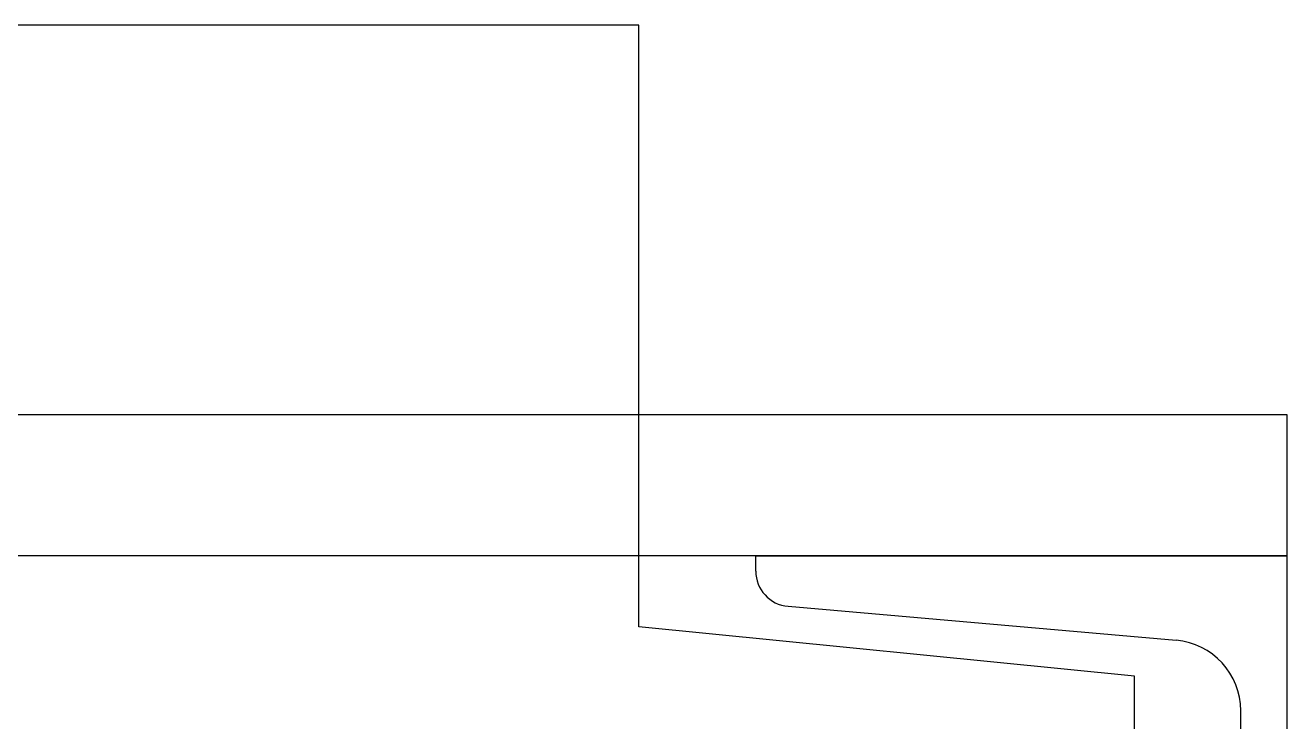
# Model space of a CAD drawing. Header units: millimetres. Extents: x -47382 to 204618, y -51045 to 127155.
# Drawn here: x 139902.3 to 140080.4, y 28423.4 to 28521.9 of the extents above; entities that cross this region are included whole.
import ezdxf

# ---------------------------------------------------------------- set-up
doc = ezdxf.new("R2010")
doc.units = ezdxf.units.MM
doc.header["$LTSCALE"] = 300
doc.header["$MEASUREMENT"] = 0
doc.layers.get('0').update_dxf_attribs({"linetype": 'CONTINUOUS'})
doc.layers.add('A-DETL-PEN8', color=8, linetype='CONTINUOUS')

# ---------------------------------------------------------------- blocks, each defined once
blk = doc.blocks.new('G$C69974227')
at = {"layer": 'A-DETL-PEN8'}
for p, q in [((5058.77, 4065.44, 51500), (5058.77, 4150.44, 51500)), ((2810.27, 4095.44, 51500), (5150.27, 4095.44, 51500)), ((5150.27, 4095.44, 51500), (5150.27, 4075.44, 51500)), ((5150.27, 4075.44, 51500), (2810.27, 4075.44, 51500)), ((5075.27, 4073.3, 51500), (5075.27, 4075.44, 51500)), ((5075.27, 4075.44, 51500), (5150.27, 4075.44, 51500)), ((5150.27, 4075.44, 51500), (5150.27, 3925.44, 51500)), ((5079.83, 4068.32, 51500), (5134.64, 4063.52, 51500)), ((5128.77, 4058.44, 51500), (5058.77, 4065.44, 51500)), ((5143.77, 4000.44, 51500), (5143.77, 4053.56, 51500))]:
    blk.add_line(p, q, dxfattribs=at)
at = {"layer": 'A-DETL-PEN8', "elevation": 51500}
for points in [[(5058.77, 4150.44), (4068.77, 4150.44)], [(5128.77, 3942.44), (5128.77, 4058.44)]]:
    blk.add_lwpolyline(points, dxfattribs=at)
at = {"layer": 'A-DETL-PEN8'}
for centre, radius, start, end in [((5080.27, 4073.3, 51500), 5, 180, 265), ((5133.77, 4053.56, 51500), 10, 0, 85)]:
    blk.add_arc(centre, radius, start, end, dxfattribs=at)

msp = doc.modelspace()

# ---------------------------------------------------------------- block references
msp.add_blockref('G$C69974227', (134930.17, 24371.45, -103000))

doc.saveas('drawing.dxf')
